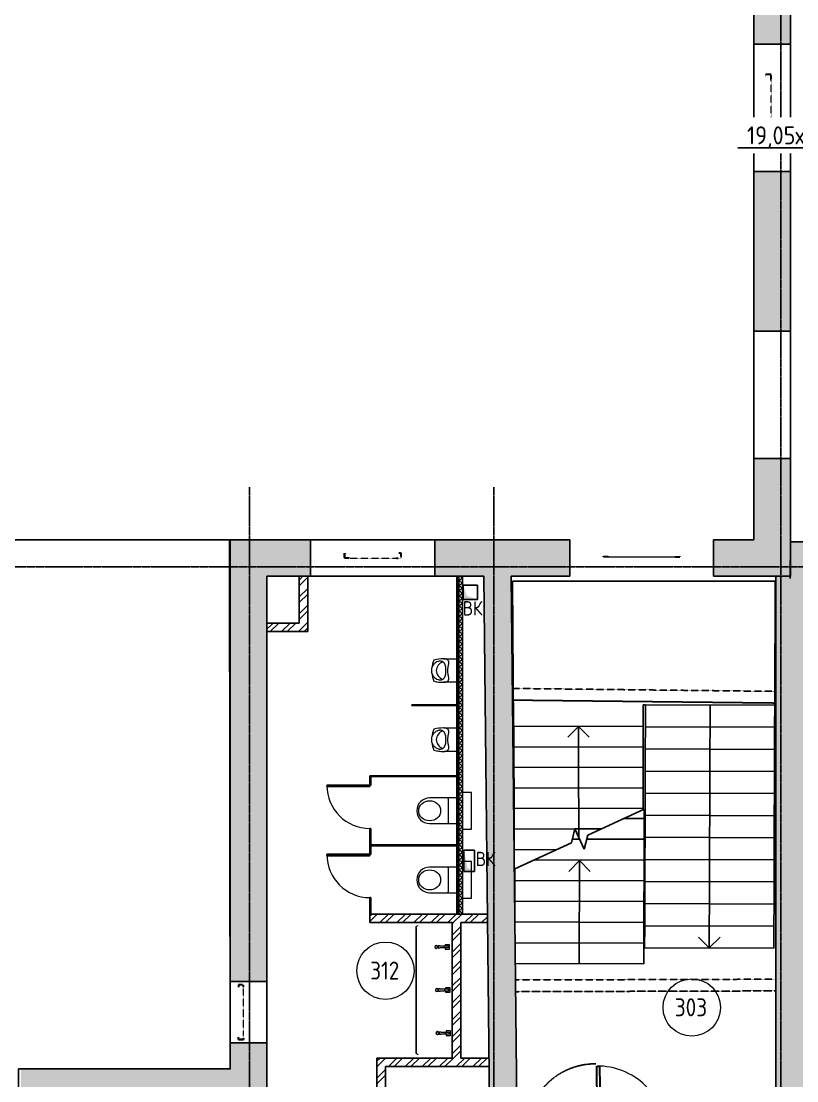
# Model space of a CAD drawing. Header units: millimetres. Extents: x -129048 to 476301, y -5853 to 215316.
# Drawn here: x 251806 to 262609, y 13551 to 28302 of the extents above; entities that cross this region are included whole.
import ezdxf
from ezdxf import colors
from ezdxf.entities.mleader import LeaderData, LeaderLine
from ezdxf.math import Vec2, Vec3

# ---------------------------------------------------------------- set-up
doc = ezdxf.new("R2010")
doc.units = ezdxf.units.MM
for name, pattern in [('ADSK_Линия сетки', [25, 20, -2.5, 0, -2.5]), ('ADSK_Сверху', [4.5, 3, -1.5]), ('ADSK_Снесено', [4.5, 3, -1.5]), ('ADSK_Штриховая_ш2 п1', [3, 2, -1])]:
    doc.linetypes.add(name, pattern=pattern)
for name, color, linetype, lineweight, true_color in [('_ Окна', 5, 'Continuous', 30, 0x0000ff), ('Линии', 7, 'Continuous', 9, 0x00a600), ('Обобщенные модели', 5, 'Continuous', 18, 0x0000ff), ('Стены внутренние', 5, 'Continuous', 18, 0x0000ff), ('Стены наружные', 1, 'ADSK_Снесено', 18, 0xff0000), ('Стены штриховка', 5, 'Continuous', 18, 0x0000ff)]:
    doc.layers.add(name, color=color, linetype=linetype, lineweight=lineweight, true_color=true_color)
for name, color, linetype, lineweight in [('GAZLAITER', 1, 'Continuous', 40), ('Аннотация', 7, 'Continuous', 9), ('Двери', 251, 'Continuous', 18), ('Каркас', 7, 'Continuous', 18), ('Лестницы', 7, 'Continuous', 18), ('Марки помещений', 7, 'Continuous', 20), ('Окна', 251, 'Continuous', 18), ('Сантехника', 251, 'Continuous', 18), ('Стрелки вверх', 7, 'Continuous', 18), ('Узлы', 7, 'Continuous', 18)]:
    doc.layers.add(name, color=color, linetype=linetype, lineweight=lineweight)
doc.styles.add('GOST Common_1', font='GOST Common_0.ttf', dxfattribs={"width": 0.9, "height": 200})
doc.styles.add('GOST Common_2', font='GOST Common_0.ttf', dxfattribs={"width": 0.9, "height": 250})
doc.styles.add('PIK', font='isocpeur.ttf', dxfattribs={"width": 0.9, "height": 250})
pattern_1 = [(45, (215977.25, 150), (-117.8655, 117.8655), []), (45, (216055.83, 150), (-117.8655, 117.8655), [])]
pattern_2 = [(45, (215977.25, 150), (-70.71068, 70.71068), [])]

# ---------------------------------------------------------------- blocks, each defined once
blk = doc.blocks.new('Витраж-тент со смещением вовне - 60мм 30 сдвиг-2061572-03 План 3-го этажа')
at = {"layer": '_ Окна', "color": 161, "linetype": 'ADSK_Сверху', "true_color": 0xaaaaff}
for p, q in [((-395, 25), (-395, -45)), ((-395, 25), (-365, 25)), ((-395, -45), (-395, 25)), ((395, 25), (365, 25)), ((395, -45), (395, 25)), ((395, -45), (395, 25)), ((-335, -45), (-395, -45)), ((-335, -35), (-335, -45)), ((335, -35), (335, -45)), ((335, -45), (395, -45))]:
    blk.add_line(p, q, dxfattribs=at)
at = {"layer": 'Окна', "color": 161, "linetype": 'ADSK_Сверху', "true_color": 0xaaaaff}
blk.add_line((-335, -45), (335, -45), dxfattribs=at)
blk = doc.blocks.new('Витраж-тент со смещением вовне - 60мм 30 сдвиг-1466964-03 План 3-го этажа')
at = {"layer": '_ Окна', "color": 161, "linetype": 'ADSK_Сверху', "true_color": 0xaaaaff}
for p, q in [((-379, 25), (-379, -45)), ((-379, 25), (-349, 25)), ((-379, -45), (-379, 25)), ((379, 25), (349, 25)), ((379, -45), (379, 25)), ((379, -45), (379, 25)), ((-319, -45), (-379, -45)), ((-319, -35), (-319, -45)), ((319, -35), (319, -45)), ((319, -45), (379, -45))]:
    blk.add_line(p, q, dxfattribs=at)
at = {"layer": 'Окна', "color": 161, "linetype": 'ADSK_Сверху', "true_color": 0xaaaaff}
blk.add_line((-319, -45), (319, -45), dxfattribs=at)
blk = doc.blocks.new('Витраж-тент со смещением вовне - 60мм 30 сдвиг-1466942-03 План 3-го этажа')
at = {"layer": '_ Окна', "color": 161, "linetype": 'ADSK_Сверху', "true_color": 0xaaaaff}
for p, q in [((-440, 25), (-440, -45)), ((-440, 25), (-410, 25)), ((-440, -45), (-440, 25)), ((440, 25), (410, 25)), ((440, -45), (440, 25)), ((440, -45), (440, 25)), ((-380, -45), (-440, -45)), ((-380, -35), (-380, -45)), ((380, -35), (380, -45)), ((380, -45), (440, -45))]:
    blk.add_line(p, q, dxfattribs=at)
at = {"layer": 'Окна', "color": 161, "linetype": 'ADSK_Сверху', "true_color": 0xaaaaff}
blk.add_line((-380, -45), (380, -45), dxfattribs=at)
blk = doc.blocks.new('Витраж-тент со смещением вовне - 60мм 30 сдвиг верхнее без сетки-1467094-03 План 3-го этажа')
at = {"layer": '_ Окна'}
for p, q in [((-530, -35), (-530, -45)), ((-530, -45), (-530, -35)), ((-470, -45), (-530, -45)), ((-470, -35), (-470, -45)), ((470, -35), (470, -45)), ((470, -45), (530, -45)), ((530, -45), (530, -35)), ((530, -45), (530, -35))]:
    blk.add_line(p, q, dxfattribs=at)
at = {"layer": 'Окна'}
blk.add_line((-470, -45), (470, -45), dxfattribs=at)
blk = doc.blocks.new('Раковина с 2-3 кранами для санузла - 500x1800 3 taps-2317887-03 План 3-го этажа')
at = {"layer": 'Сантехника'}
for p, q in [((-764, 503), (-763, 504)), ((1018, 499), (1019, 498)), ((-490, 189), (-460, 189)), ((-490, 189), (-490, 166)), ((-460, 189), (-490, 189)), ((-490, 106), (-490, 166)), ((-460, 166), (-460, 189)), ((-460, 166), (-460, 106)), ((110, 197), (140, 197)), ((110, 197), (110, 174)), ((140, 197), (110, 197)), ((110, 114), (110, 174)), ((140, 174), (140, 197)), ((140, 174), (140, 114)), ((710, 204), (740, 204)), ((710, 204), (710, 181)), ((740, 204), (710, 204)), ((710, 121), (710, 181)), ((740, 181), (740, 204)), ((740, 181), (740, 121)), ((-507, 91), (-507, 32)), ((-490, 93), (-505, 93)), ((-505, 30), (-445, 30)), ((-490, 71), (-490, 106)), ((-460, 106), (-490, 106)), ((-490, 51), (-490, 71)), ((-460, 51), (-490, 51)), ((-460, 106), (-460, 71)), ((-445, 93), (-460, 93)), ((-460, 71), (-460, 51)), ((-444, 32), (-444, 91)), ((93, 99), (93, 39)), ((110, 101), (95, 101)), ((95, 38), (155, 38)), ((110, 79), (110, 114)), ((140, 114), (110, 114)), ((110, 59), (110, 79)), ((140, 59), (110, 59)), ((140, 114), (140, 79)), ((155, 101), (140, 101)), ((140, 79), (140, 59)), ((156, 39), (156, 99)), ((693, 106), (693, 47)), ((710, 108), (695, 108)), ((695, 45), (755, 45)), ((710, 86), (710, 121)), ((740, 121), (710, 121)), ((710, 66), (710, 86)), ((740, 66), (710, 66)), ((740, 121), (740, 86)), ((755, 108), (740, 108)), ((740, 86), (740, 66)), ((756, 47), (756, 106))]:
    blk.add_line(p, q, dxfattribs=at)
at = {"layer": 'Сантехника', "flags": 128}
for points in [[(-775, 480), (-775, 481), (-775, 482), (-775, 484), (-775, 485), (-774, 486), (-774, 487)], [(-773, 489), (-773, 491), (-773, 492), (-772, 493), (-772, 494)], [(-770, 496), (-770, 497), (-769, 498), (-768, 499), (-768, 500)], [(-758, 507), (-757, 508), (-756, 508), (-755, 508)], [(-752, 509), (-751, 509), (-750, 510), (-749, 510), (-748, 510), (-747, 510), (-745, 510), (-745, 510)], [(995, 510), (996, 510), (997, 510), (999, 510), (1000, 510), (1001, 509), (1002, 509)], [(1004, 508), (1006, 508), (1007, 508), (1008, 507), (1009, 507)], [(1011, 505), (1012, 505), (1013, 504), (1014, 503), (1015, 503)], [(1022, 493), (1023, 492), (1023, 491), (1023, 490)], [(1024, 487), (1024, 486), (1025, 485), (1025, 484), (1025, 483), (1025, 482), (1025, 480), (1025, 480)]]:
    blk.add_lwpolyline(points, dxfattribs=at)
at = {"layer": 'Сантехника'}
for centre, radius, start, end in [((-475, 215), 20, 0, 180), ((-475, 215), 20, 180, 360), ((-475, 215), 18.2, 165.1578, 180), ((-475, 215), 18.2, 180, 191.3408), ((-475, 215), 16.3, 175.3673, 180), ((-475, 215), 16.3, 175.3673, 180), ((-475, 215), 16.3, 180, 198.6206), ((-475, 215), 16.3, 180, 198.6206), ((-475, 215), 18.2, 208.9833, 219.7338), ((-475, 215), 18.2, 95.8453, 146.6627), ((-475, 215), 16.3, 216.8749, 225), ((-475, 215), 16.3, 216.8749, 225), ((-475, 215), 18.2, 225, 229.4056), ((-475, 215), 18.2, 232.7593, 242.7191), ((-475, 215), 18.2, 265.131, 274.1833), ((-475, 215), 18.2, 85.131, 94.1833), ((-475, 215), 18.2, 275.8453, 326.6627), ((-475, 215), 18.2, 52.7593, 62.7191), ((-475, 215), 16.3, 36.8749, 45), ((-475, 215), 16.3, 36.8749, 45), ((-475, 215), 18.2, 45, 49.4056), ((-475, 215), 18.2, 28.9833, 39.7338), ((-475, 215), 16.3, 0, 18.6206), ((-475, 215), 16.3, 0, 18.6206), ((-475, 215), 16.3, 355.3673, 360), ((-475, 215), 16.3, 355.3673, 360), ((-475, 215), 18.2, 0, 11.3408), ((-475, 215), 18.2, 345.1578, 360), ((125, 222), 20, 0, 180), ((125, 222), 20, 180, 360), ((125, 222), 18.2, 165.1578, 180), ((125, 222), 18.2, 180, 191.3408), ((125, 222), 16.3, 175.3673, 180), ((125, 222), 16.3, 175.3673, 180), ((125, 222), 16.3, 180, 198.6206), ((125, 222), 16.3, 180, 198.6206), ((125, 222), 18.2, 208.9833, 219.7338), ((125, 222), 18.2, 95.8453, 146.6627), ((125, 222), 16.3, 216.8749, 225), ((125, 222), 16.3, 216.8749, 225), ((125, 222), 18.2, 225, 229.4056), ((125, 222), 18.2, 232.7593, 242.7191), ((125, 222), 18.2, 265.131, 274.1833), ((125, 222), 18.2, 85.131, 94.1833), ((125, 222), 18.2, 275.8453, 326.6627), ((125, 222), 18.2, 52.7593, 62.7191), ((125, 222), 16.3, 36.8749, 45), ((125, 222), 16.3, 36.8749, 45), ((125, 222), 18.2, 45, 49.4056), ((125, 222), 18.2, 28.9833, 39.7338), ((125, 222), 16.3, 0, 18.6206), ((125, 222), 16.3, 0, 18.6206), ((125, 222), 16.3, 355.3673, 360), ((125, 222), 16.3, 355.3673, 360), ((125, 222), 18.2, 0, 11.3408), ((125, 222), 18.2, 345.1578, 360), ((725, 230), 20, 0, 180), ((725, 230), 20, 180, 360), ((725, 230), 18.2, 165.1578, 180), ((725, 230), 18.2, 180, 191.3408), ((725, 230), 16.3, 175.3673, 180), ((725, 230), 16.3, 175.3673, 180), ((725, 230), 16.3, 180, 198.6206), ((725, 230), 16.3, 180, 198.6206), ((725, 230), 18.2, 208.9833, 219.7338), ((725, 230), 18.2, 95.8453, 146.6627), ((725, 230), 16.3, 216.8749, 225), ((725, 230), 16.3, 216.8749, 225), ((725, 230), 18.2, 225, 229.4056), ((725, 230), 18.2, 232.7593, 242.7191), ((725, 230), 18.2, 85.131, 93.6537), ((725, 230), 18.2, 266.3463, 274.1833), ((725, 230), 18.2, 275.8453, 326.6627), ((725, 230), 18.2, 52.7593, 62.7191), ((725, 230), 16.3, 36.8749, 45), ((725, 230), 16.3, 36.8749, 45), ((725, 230), 18.2, 45, 49.4056), ((725, 230), 18.2, 28.9833, 39.7338), ((725, 230), 16.3, 0, 18.6206), ((725, 230), 16.3, 0, 18.6206), ((725, 230), 16.3, 355.3673, 360), ((725, 230), 16.3, 355.3673, 360), ((725, 230), 18.2, 0, 11.3408), ((725, 230), 18.2, 345.1578, 360), ((-505, 91), 1.87, 120, 150), ((-505, 91), 1.87, 90, 180), ((-505, 91), 1.87, 120, 150), ((-505, 91), 1.87, 120, 150), ((-505, 32), 1.49, 180, 270), ((-445, 91), 1.87, 0, 90), ((-445, 32), 1.49, 270, 360), ((-445, 91), 1.87, 30, 60), ((-445, 91), 1.87, 30, 60), ((-445, 91), 1.87, 30, 60), ((95, 99), 1.87, 90, 180), ((95, 99), 1.87, 120, 150), ((95, 99), 1.87, 120, 150), ((95, 99), 1.87, 120, 150), ((95, 39), 1.49, 180, 270), ((155, 99), 1.87, 0, 90), ((155, 39), 1.49, 270, 360), ((155, 99), 1.87, 30, 60), ((155, 99), 1.87, 30, 60), ((155, 99), 1.87, 30, 60), ((695, 106), 1.87, 120, 150), ((695, 106), 1.87, 90, 180), ((695, 106), 1.87, 120, 150), ((695, 106), 1.87, 120, 150), ((695, 47), 1.49, 180, 270), ((755, 106), 1.87, 0, 90), ((755, 47), 1.49, 270, 360), ((755, 106), 1.87, 30, 60), ((755, 106), 1.87, 30, 60), ((755, 106), 1.87, 30, 60)]:
    blk.add_arc(centre, radius, start, end, dxfattribs=at)
blk = doc.blocks.new('Дверь-Одинарная-Панель - 600 x 2150 мм с_у-1872435-03 План 3-го этажа')
at = {"layer": 'Двери', "lineweight": 30}
for p, q in [((300, 606), (288, 606)), ((288, 606), (288, 6)), ((300, 6), (300, 606)), ((288, 6), (300, 6))]:
    blk.add_line(p, q, dxfattribs=at)
at = {"layer": 'Двери'}
blk.add_arc((300, 6), 600, 90, 180, dxfattribs=at)
blk = doc.blocks.new('Туалет подвесной-Moderna R-Laufen - 000 White-V212-03 План 3-го этажа')
at = {"layer": 'Обобщенные модели'}
for p, q in [((-53, 419), (-53, 47)), ((303, 47), (303, 419)), ((-43, 158), (293, 158))]:
    blk.add_line(p, q, dxfattribs=at)
for centre, radius, start, end in [((125, 419), 178, 360, 180), ((-43, 168), 9.89, 180, 270), ((293, 168), 9.89, 270, 360), ((-43, 47), 9.89, 180, 270), ((293, 47), 9.89, 270, 360)]:
    blk.add_arc(centre, radius, start, end, dxfattribs=at)
blk.add_ellipse((125, 418), major_axis=(0, 152), ratio=0.916517, dxfattribs=at)
at = {"layer": 'Сантехника'}
for p, q in [((-130, -38), (-130, -163)), ((380, -163), (380, -38)), ((-130, -163), (380, -163))]:
    blk.add_line(p, q, dxfattribs=at)
blk = doc.blocks.new('Туалет подвесной-Moderna R-Laufen - 000 White-2284892-03 План 3-го этажа')
at = {"layer": 'Обобщенные модели'}
for p, q in [((-53, 419), (-53, 47)), ((303, 47), (303, 419)), ((-43, 158), (293, 158))]:
    blk.add_line(p, q, dxfattribs=at)
for centre, radius, start, end in [((125, 419), 178, 360, 180), ((-43, 168), 9.89, 180, 270), ((293, 168), 9.89, 270, 360), ((-43, 47), 9.89, 180, 270), ((293, 47), 9.89, 270, 360)]:
    blk.add_arc(centre, radius, start, end, dxfattribs=at)
blk.add_ellipse((125, 418), major_axis=(0, 152), ratio=0.916517, dxfattribs=at)
at = {"layer": 'Сантехника'}
for p, q in [((-130, -38), (-130, -163)), ((380, -163), (380, -38)), ((-130, -163), (380, -163))]:
    blk.add_line(p, q, dxfattribs=at)
blk = doc.blocks.new('Urinal_Commercial_14201 - UT104EV-1823124-03 План 3-го этажа')
at = {"layer": 'Сантехника'}
for p, q in [((41714, 18313), (41899, 18313)), ((41899, 17987), (41714, 17987))]:
    blk.add_line(p, q, dxfattribs=at)
for centre, radius, start, end in [((41899, 18150), 353, 155.4197, 173.7904), ((41731, 18150), 120, 141.9939, 180.0061), ((41731, 18150), 120, 179.9939, 218.0061), ((41752, 18134), 146, 110.0061, 141.9939), ((41899, 18150), 353, 186.2096, 204.5782), ((41752, 18166), 146, 218.0061, 249.9939)]:
    blk.add_arc(centre, radius, start, end, dxfattribs=at)
blk.add_ellipse((41810, 17229), major_axis=(-199, 1075), ratio=0.694076, start_param=6.146838, end_param=6.328057, dxfattribs=at)
for points, knots in [([(41771, 18150), (41771, 18158), (41772, 18171), (41774, 18185), (41775, 18193), (41776, 18199), (41777, 18205), (41778, 18211), (41779, 18217), (41780, 18222), (41781, 18228), (41782, 18233), (41783, 18238), (41783, 18241), (41784, 18244), (41784, 18246), (41784, 18250), (41785, 18254), (41785, 18258), (41785, 18261), (41785, 18264), (41785, 18268), (41784, 18273), (41783, 18280), (41779, 18287), (41776, 18292), (41772, 18296), (41769, 18298), (41766, 18300), (41763, 18302), (41759, 18304), (41756, 18306), (41752, 18307), (41748, 18308), (41744, 18309), (41739, 18311), (41729, 18312), (41720, 18313), (41714, 18313)], [-1, -1, -1, -1, -0.909091, -0.863636, -0.840909, -0.818182, -0.795455, -0.772727, -0.75, -0.727273, -0.704545, -0.681818, -0.659091, -0.647727, -0.636364, -0.625, -0.613636, -0.590909, -0.568182, -0.556818, -0.545455, -0.522727, -0.5, -0.454545, -0.409091, -0.363636, -0.340909, -0.318182, -0.295455, -0.272727, -0.25, -0.227273, -0.204545, -0.181818, -0.159091, -0.136364, -0.090909, 0, 0, 0, 0]), ([(41746, 18150), (41746, 18154), (41745, 18159), (41745, 18166), (41745, 18172), (41745, 18177), (41744, 18182), (41744, 18187), (41743, 18192), (41742, 18196), (41742, 18201), (41741, 18206), (41740, 18210), (41739, 18214), (41738, 18218), (41737, 18222), (41735, 18227), (41733, 18232), (41731, 18237), (41729, 18241), (41726, 18247), (41722, 18253), (41718, 18258), (41713, 18263), (41708, 18267), (41701, 18272), (41691, 18277), (41678, 18280), (41664, 18281), (41645, 18279), (41619, 18271), (41595, 18256), (41577, 18239), (41565, 18225), (41555, 18208), (41550, 18195), (41548, 18188)], [-1, -1, -1, -1, -0.975, -0.9625, -0.95, -0.9375, -0.925, -0.9125, -0.9, -0.8875, -0.875, -0.8625, -0.85, -0.8375, -0.825, -0.8125, -0.8, -0.775, -0.7625, -0.75, -0.725, -0.7, -0.675, -0.65, -0.625, -0.6, -0.55, -0.5, -0.45, -0.4, -0.3, -0.2, -0.15, -0.1, -0.05, 0, 0, 0, 0]), ([(41548, 18112), (41550, 18105), (41555, 18092), (41565, 18075), (41577, 18061), (41595, 18044), (41619, 18029), (41645, 18021), (41664, 18019), (41678, 18020), (41691, 18023), (41701, 18028), (41708, 18033), (41713, 18037), (41718, 18042), (41722, 18047), (41726, 18053), (41729, 18059), (41731, 18063), (41733, 18068), (41735, 18073), (41737, 18078), (41738, 18082), (41739, 18086), (41740, 18090), (41741, 18094), (41742, 18099), (41742, 18103), (41743, 18108), (41744, 18113), (41744, 18118), (41745, 18123), (41745, 18128), (41745, 18134), (41745, 18141), (41746, 18146), (41746, 18150)], [-1, -1, -1, -1, -0.95, -0.9, -0.85, -0.8, -0.7, -0.6, -0.55, -0.5, -0.45, -0.4, -0.375, -0.35, -0.325, -0.3, -0.275, -0.25, -0.2375, -0.225, -0.2, -0.1875, -0.175, -0.1625, -0.15, -0.1375, -0.125, -0.1125, -0.1, -0.0875, -0.075, -0.0625, -0.05, -0.0375, -0.025, 0, 0, 0, 0]), ([(41714, 17987), (41719, 17987), (41728, 17987), (41739, 17989), (41747, 17991), (41753, 17993), (41758, 17995), (41762, 17997), (41766, 17999), (41770, 18002), (41774, 18006), (41778, 18011), (41781, 18016), (41783, 18022), (41785, 18028), (41785, 18034), (41785, 18038), (41785, 18042), (41785, 18046), (41784, 18050), (41784, 18054), (41783, 18058), (41783, 18062), (41782, 18066), (41781, 18070), (41780, 18074), (41780, 18079), (41778, 18085), (41777, 18092), (41776, 18101), (41774, 18114), (41772, 18130), (41771, 18143), (41771, 18150)], [-1, -1, -1, -1, -0.928571, -0.857143, -0.821429, -0.785714, -0.75, -0.732143, -0.714286, -0.678571, -0.642857, -0.607143, -0.571429, -0.535714, -0.5, -0.464286, -0.446429, -0.428571, -0.410714, -0.392857, -0.375, -0.357143, -0.339286, -0.321429, -0.303571, -0.285714, -0.267857, -0.25, -0.214286, -0.178571, -0.142857, -0.071429, 0, 0, 0, 0])]:
    blk.add_open_spline(points, degree=3, knots=knots, dxfattribs=at)
for points in [[(41548, 18188), (41546, 18184), (41545, 18176), (41543, 18163), (41543, 18154), (41543, 18150)], [(41543, 18150), (41543, 18146), (41543, 18137), (41545, 18124), (41546, 18116), (41548, 18112)], [(41578, 18003), (41589, 18000), (41611, 17995), (41645, 17990), (41679, 17987), (41702, 17987), (41714, 17987)]]:
    blk.add_open_spline(points, degree=3, dxfattribs=at)
blk = doc.blocks.new('AC_Дверь_Двупольная - Д-16п 1500х2200h 2-2315479-03 План 3-го этажа')
at = {"layer": 'Двери', "lineweight": 30}
for p, q in [((-750, 1010), (-710, 1010)), ((-750, 60), (-750, 1010)), ((-710, 1010), (-710, 60)), ((750, 610), (710, 610)), ((710, 610), (710, 60)), ((750, 60), (750, 610)), ((-800, 60), (-780, 60)), ((-800, -10), (-800, 60)), ((-780, 60), (-750, 60)), ((-780, -10), (-780, 60)), ((-780, 60), (-780, -10)), ((-710, 60), (-750, 60)), ((-750, 60), (-750, 20)), ((-750, 20), (-740, 20)), ((-740, 20), (-740, -10)), ((710, 60), (750, 60)), ((750, 20), (740, 20)), ((740, 20), (740, -10)), ((780, 60), (750, 60)), ((750, 60), (750, 20)), ((780, -10), (780, 60)), ((800, 60), (780, 60)), ((780, 60), (780, -10)), ((800, -10), (800, 60)), ((-780, -10), (-800, -10)), ((-740, -10), (-780, -10)), ((740, -10), (780, -10)), ((780, -10), (800, -10))]:
    blk.add_line(p, q, dxfattribs=at)
at = {"layer": 'Двери'}
for centre, radius, start, end in [((-750, 60), 950, 360, 90), ((750, 60), 550, 90, 180)]:
    blk.add_arc(centre, radius, start, end, dxfattribs=at)
blk = doc.blocks.new('ADSK_Марка_Помещение_ОдноЗначение - Номер-247393-03 План 3-го этажа')
at = {"layer": 'Марки помещений'}
blk.add_circle((0, 0), 4, dxfattribs=at)

msp = doc.modelspace()

# ---------------------------------------------------------------- hatches: boundary and pattern name
at = {"layer": 'Стены внутренние', "lineweight": 25, "true_color": 0x636466}
h = msp.add_hatch(dxfattribs=at)
h.set_pattern_fill('FP_2', color=251, style=0, pattern_type=2)
h.set_pattern_definition(pattern_1)
h.paths.add_polyline_path([(255679.159, 19804.059), (255799.159, 19804.059), (255799.159, 20574.059), (255679.159, 20574.059), (255679.159, 19924.059)])
h = msp.add_hatch(dxfattribs=at)
h.set_pattern_fill('FP_3', color=251, style=0, pattern_type=2)
h.set_pattern_definition([(45, (215977.254, 150), (-35.35534, 35.35534), []), (135, (215977.254, 150), (-35.35534, -35.35534), [])])
h.paths.add_polyline_path([(257900.919, 15872.962), (257950.919, 15872.962), (257950.919, 20574.059), (257900.919, 20574.059), (257900.919, 16170.774)])
for points in [[(258329.221, 13048.535), (258709.203, 13052.178), (258630.94, 20574.059), (258250.919, 20574.059), (258328.234, 13143.351)], [(262317.107, 13099.816), (262697.107, 13104.975), (262697.107, 20545.02), (262518.112, 20545.846), (262518.112, 20574.059), (262317.107, 20574.059), (262317.107, 15170.853)]]:
    msp.add_hatch(color=251, dxfattribs=at).paths.add_polyline_path(points)
h = msp.add_hatch(dxfattribs=at)
h.set_pattern_fill('FP_2', color=251, style=0, pattern_type=2)
h.set_pattern_definition(pattern_1)
h.paths.add_polyline_path([(255679.159, 19804.059), (255679.159, 19924.059), (255229.159, 19924.059), (255229.159, 19804.059), (255595.006, 19804.059)])
h = msp.add_hatch(dxfattribs=at)
h.set_pattern_fill('FP_4', color=251, style=0, pattern_type=2)
h.set_pattern_definition(pattern_2)
h.paths.add_polyline_path([(257568.039, 18774.962), (257867.599, 18774.962), (257867.599, 18786.962), (257247.599, 18786.962), (257247.599, 18774.962)])
h = msp.add_hatch(dxfattribs=at)
h.set_pattern_fill('FP_4', color=251, style=0, pattern_type=2)
h.set_pattern_definition(pattern_2)
h.paths.add_polyline_path([(256675.919, 17784.962), (257867.599, 17784.962), (257867.599, 17796.962), (256663.919, 17796.962), (256663.919, 17784.962)])
h = msp.add_hatch(dxfattribs=at)
h.set_pattern_fill('FP_4', color=251, style=0, pattern_type=2)
h.set_pattern_definition(pattern_2)
h.paths.add_polyline_path([(256663.919, 15872.962), (256675.919, 15872.962), (256675.919, 16100.962), (256663.919, 16100.962)])
h.paths.add_polyline_path([(256675.919, 16700.962), (256675.919, 17062.962), (256663.919, 17062.962), (256663.919, 16700.962)])
h.paths.add_polyline_path([(256675.919, 17662.962), (256675.919, 17784.962), (256663.919, 17784.962), (256663.919, 17662.962)])
h = msp.add_hatch(dxfattribs=at)
h.set_pattern_fill('FP_4', color=251, style=0, pattern_type=2)
h.set_pattern_definition(pattern_2)
h.paths.add_polyline_path([(257322.204, 16822.962), (257867.599, 16822.962), (257867.599, 16834.962), (256675.919, 16834.962), (256675.919, 16822.962), (257207.272, 16822.962)])
h = msp.add_hatch(dxfattribs=at)
h.set_pattern_fill('FP_2', color=251, style=0, pattern_type=2)
h.set_pattern_definition(pattern_1)
h.paths.add_polyline_path([(257346.802, 15752.962), (257922.599, 15752.962), (257922.599, 15872.962), (256663.919, 15872.962), (256663.919, 15752.962), (257332.603, 15752.962)])
h = msp.add_hatch(dxfattribs=at)
h.set_pattern_fill('FP_2', color=251, style=0, pattern_type=2)
h.set_pattern_definition(pattern_1)
h.paths.add_polyline_path([(258301.082, 15752.962), (258299.833, 15872.962), (257922.599, 15872.962), (257922.599, 15752.962), (258299.833, 15752.962)])
h = msp.add_hatch(dxfattribs=at)
h.set_pattern_fill('FP_2', color=251, style=0, pattern_type=2)
h.set_pattern_definition(pattern_1)
h.paths.add_polyline_path([(257807.603, 13868.1), (257927.603, 13868.1), (257927.603, 15752.962), (257807.603, 15752.962), (257807.603, 13900.206)])
h = msp.add_hatch(dxfattribs=at)
h.set_pattern_fill('FP_2', color=251, style=0, pattern_type=2)
h.set_pattern_definition(pattern_1)
h.paths.add_polyline_path([(256759.221, 13033.483), (256879.221, 13034.634), (256879.221, 13868.1), (256759.221, 13868.1), (256759.221, 13048.535)])
h = msp.add_hatch(dxfattribs=at)
h.set_pattern_fill('FP_2', color=251, style=0, pattern_type=2)
h.set_pattern_definition(pattern_1)
h.paths.add_polyline_path([(258321.942, 13748.1), (258320.693, 13868.1), (256879.221, 13868.1), (256879.221, 13748.1), (258250.919, 13748.1)])
at = {"layer": 'Стены наружные', "linetype": 'Continuous', "lineweight": 25, "true_color": 0x636466}
h = msp.add_hatch(color=251, dxfattribs=at)
h.paths.add_polyline_path([(262306.614, 21084.059), (262520.466, 21084.059), (262520.466, 22215.523), (262010.466, 22215.523), (262010.466, 21084.059)])
h.paths.add_polyline_path([(262399.83, 23985.523), (262520.466, 23985.523), (262520.466, 26210.509), (262010.466, 26210.509), (262010.466, 23985.523)])
h.paths.add_polyline_path([(262010.466, 27980.509), (262520.466, 27980.509), (262520.466, 30265.575), (262010.466, 30265.575), (262010.466, 29083.808)])
h.paths.add_polyline_path([(262010.466, 32035.575), (262520.466, 32035.575), (262520.466, 34281.621), (262010.466, 34281.621), (262010.466, 33578.462)])
h.paths.add_polyline_path([(262371.152, 36051.621), (262520.466, 36051.621), (262520.466, 43399.207), (262010.466, 43399.207), (262010.466, 36051.621), (262369.83, 36051.621)])
h = msp.add_hatch(color=251, dxfattribs=at)
h.paths.add_polyline_path([(262520.466, 20574.059), (262520.466, 21084.059), (261447.828, 21084.059), (261447.828, 20574.059), (262518.112, 20574.059)])
h.paths.add_polyline_path([(258348.71, 20574.059), (259447.828, 20574.059), (259447.828, 21084.059), (257568.039, 21084.059), (257568.039, 20574.059), (258348.154, 20574.059)])
h.paths.add_polyline_path([(255838.039, 20574.059), (255838.039, 21084.059), (254719.159, 21084.059), (254719.159, 20574.059), (255595.006, 20574.059)])
h = msp.add_hatch(color=251, dxfattribs=at)
h.paths.add_polyline_path([(265211.34, 20533.412), (265213.695, 21043.406), (265023.686, 21044.283), (265021.331, 20534.289)])
h.paths.add_polyline_path([(263021.352, 20543.523), (263023.509, 21053.518), (262520.466, 21055.841), (262520.466, 20574.059), (262518.242, 20574.059), (262518.112, 20545.846), (262697.107, 20545.02)])
h = msp.add_hatch(color=251, dxfattribs=at)
h.paths.add_polyline_path([(255058.385, 13716.632), (255229.159, 13716.632), (255229.159, 14081.224), (254719.159, 14081.224), (254719.159, 13716.632)])
h.paths.add_polyline_path([(255229.159, 14931.224), (255229.159, 20574.059), (254719.159, 20574.059), (254719.159, 14931.224), (255094.444, 14931.224)])
h = msp.add_hatch(color=251, dxfattribs=at)
h.paths.add_polyline_path([(254427.141, 13206.632), (255229.159, 13206.632), (255229.159, 13716.632), (251806.07, 13716.632), (251806.07, 13206.632), (253259.277, 13206.632)])
h.paths.add_polyline_path([(249008.091, 13206.632), (249986.07, 13206.632), (249986.07, 13716.632), (249008.091, 13716.632), (249008.091, 13248.53)])
h.paths.add_polyline_path([(246252.093, 13206.632), (247188.091, 13206.632), (247188.091, 13716.632), (246156.108, 13716.632), (246156.108, 13206.632)])
h.paths.add_polyline_path([(243916.365, 13206.632), (244336.108, 13206.632), (244336.108, 13716.632), (243368.655, 13716.632), (243368.655, 13206.632), (243913.88, 13206.632)])
h.paths.add_polyline_path([(241548.655, 13206.632), (241548.655, 13716.632), (240529.621, 13716.632), (240529.621, 13206.632)])
h.paths.add_polyline_path([(238709.621, 13206.632), (238709.621, 13716.632), (237735.921, 13716.632), (237735.921, 13206.632), (238077.044, 13206.632)])
h.paths.add_polyline_path([(235915.921, 13206.632), (235915.921, 13716.632), (234944.117, 13716.632), (234944.117, 13206.632), (235313.762, 13206.632)])
h.paths.add_polyline_path([(233124.117, 13206.632), (233124.117, 13716.632), (232090.158, 13716.632), (232090.158, 13206.632), (232237.724, 13206.632)])
h.paths.add_polyline_path([(228302.418, 13206.632), (230270.158, 13206.632), (230270.158, 13716.632), (226808.572, 13716.632), (226808.572, 13206.632), (228104.165, 13206.632)])
at = {"layer": 'Узлы', "lineweight": 25, "true_color": 0x636466}
for points in [[(257963.828, 20250.51), (258163.828, 20250.51), (258013.326, 20300.007), (257963.828, 20450.51), (257963.828, 20300.007)], [(258021.366, 16463.354), (258121.868, 16463.354), (258021.366, 16512.851), (257971.868, 16763.354), (257971.868, 16463.354)]]:
    msp.add_hatch(color=251, dxfattribs=at).paths.add_polyline_path(points)

# ---------------------------------------------------------------- linework, layer by layer
at = {"linetype": 'ADSK_Линия сетки', "lineweight": 25}
for p, q in [((262387.165, -2825.794), (262387.165, 44684.787)), ((254987.165, -2825.794), (254987.165, 21818.801)), ((258387.165, -2825.794), (258387.165, 21818.801)), ((204891.03, 20706.788), (273118.973, 20706.788))]:
    msp.add_line(p, q, dxfattribs=at)
at = {"color": 251, "lineweight": 25, "true_color": 0x636466}
msp.add_line((257307.603, 15684.962), (257307.603, 13944.962), dxfattribs=at)
for points in [[(262010.466, 21084.059), (262010.466, 43909.207), (272009.872, 43909.207), (272191.204, 8682.302), (265910.655, 8682.302), (265910.655, 300.232), (258014.186, 300.232), (258014.186, 2256.788), (247213.228, 2336.478), (247313.65, 2335.737), (247313.65, -2582.567), (234949.898, -2582.567), (234949.898, 2336.478), (224250.252, 2336.478), (224250.252, 422.021), (216267.753, 456.788), (216267.753, 8679.252)], [(227282.49, 21068.632), (227278.572, 13720.182), (230264.828, 13716.632), (230264.828, 13206.632), (228402.418, 13206.632), (228402.418, 11328.12), (251770.023, 11328.12), (251770.023, 13716.632), (254719.159, 13716.632), (254706.958, 21084.059), (247294.27, 21084.059), (247294.27, 43675.127), (234433.09, 43675.127), (234433.09, 21068.632), (227282.49, 21068.632)]]:
    msp.add_lwpolyline(points, dxfattribs=at)
at = {"layer": 'Каркас', "color": 251, "linetype": 'ADSK_Сверху', "lineweight": 25, "true_color": 0x636466}
for p, q in [((258647.179, 19013.293), (258648.871, 18850.664)), ((262317.107, 18972.53), (258647.179, 19013.293)), ((258648.871, 18850.664), (258647.179, 19013.293)), ((262317.107, 18972.53), (258647.179, 19013.293)), ((262317.107, 18809.92), (262317.107, 18972.53)), ((262317.107, 18972.53), (262317.107, 18809.92)), ((258648.871, 18850.664), (262317.107, 18809.92)), ((262317.107, 18809.92), (258648.871, 18850.664)), ((262317.107, 14965.096), (258689.413, 14954.245)), ((262317.107, 14965.096), (258689.413, 14954.245)), ((258689.413, 14954.245), (258691.105, 14791.649)), ((258691.105, 14791.649), (258689.413, 14954.245)), ((262317.107, 14802.495), (262317.107, 14965.096)), ((262317.107, 14965.096), (262317.107, 14802.495)), ((258691.105, 14791.649), (262317.107, 14802.495)), ((262317.107, 14802.495), (258691.105, 14791.649))]:
    msp.add_line(p, q, dxfattribs=at)
at = {"layer": 'Лестницы', "color": 251, "lineweight": 25, "true_color": 0x636466}
for p, q in [((258649.56, 20507.632), (258664.586, 18482.077)), ((262306.614, 20507.632), (258649.56, 20507.632)), ((262300.629, 18779.243), (262306.614, 20507.632)), ((260466.847, 18785.593), (260500.978, 18785.475)), ((260467.725, 18487.388), (260466.847, 18785.593)), ((260500.978, 18785.475), (260499.913, 18477.977)), ((262300.967, 18779.242), (260500.978, 18785.475)), ((262300.967, 18779.242), (260500.978, 18785.475)), ((262300.967, 18779.242), (262299.902, 18471.744)), ((258664.586, 18482.077), (258667.733, 18482.086)), ((258667.733, 18482.086), (260467.725, 18487.388)), ((258667.733, 18482.086), (260467.725, 18487.388)), ((258668.574, 18196.487), (258667.733, 18482.086)), ((260468.567, 18201.79), (260467.725, 18487.388)), ((260499.913, 18477.977), (260498.848, 18170.479)), ((262299.902, 18471.744), (260499.913, 18477.977)), ((262299.902, 18471.744), (260499.913, 18477.977)), ((262299.902, 18471.744), (262298.838, 18164.246)), ((258668.574, 18196.487), (260468.567, 18201.79)), ((258668.574, 18196.487), (260468.567, 18201.79)), ((258669.416, 17910.888), (258668.574, 18196.487)), ((260469.408, 17916.191), (260468.567, 18201.79)), ((260498.848, 18170.479), (260497.784, 17862.98)), ((262298.838, 18164.246), (260498.848, 18170.479)), ((262298.838, 18164.246), (260498.848, 18170.479)), ((262298.838, 18164.246), (262297.773, 17856.747)), ((258669.416, 17910.888), (260469.408, 17916.191)), ((258669.416, 17910.888), (260469.408, 17916.191)), ((258670.257, 17625.29), (258669.416, 17910.888)), ((260470.249, 17630.592), (260469.408, 17916.191)), ((260497.784, 17862.98), (260496.719, 17555.482)), ((262297.773, 17856.747), (260497.784, 17862.98)), ((262297.773, 17856.747), (260497.784, 17862.98)), ((262297.773, 17856.747), (262296.708, 17549.249)), ((258670.257, 17625.29), (260470.249, 17630.592)), ((258670.257, 17625.29), (260470.249, 17630.592)), ((258671.098, 17339.691), (258670.257, 17625.29)), ((260471.091, 17344.993), (260470.249, 17630.592)), ((260496.719, 17555.482), (260495.654, 17247.984)), ((262296.708, 17549.249), (260496.719, 17555.482)), ((262296.708, 17549.249), (260496.719, 17555.482)), ((262296.708, 17549.249), (262295.643, 17241.751)), ((258671.098, 17339.691), (260471.091, 17344.993)), ((258671.098, 17339.691), (260471.091, 17344.993)), ((258671.94, 17054.092), (258671.098, 17339.691)), ((260484.853, 17332.688), (259696.875, 16968.565)), ((260471.145, 17326.354), (260471.091, 17344.993)), ((260484.401, 17202.312), (260484.853, 17332.688)), ((260204.809, 17203.28), (260484.401, 17202.312)), ((260204.809, 17203.28), (260484.401, 17202.312)), ((260483.399, 16913.014), (260484.401, 17202.312)), ((260495.654, 17247.984), (260494.589, 16940.486)), ((262295.643, 17241.751), (260495.654, 17247.984)), ((262295.643, 17241.751), (260495.654, 17247.984)), ((262295.643, 17241.751), (262294.578, 16934.253)), ((258671.94, 17054.092), (259517.52, 17056.583)), ((258671.94, 17054.092), (259517.52, 17056.583)), ((258672.781, 16768.493), (258671.94, 17054.092)), ((259517.861, 17057.969), (259469.934, 16863.695)), ((259648.948, 16774.292), (259517.861, 17057.969)), ((259518.5, 17056.586), (259889.723, 17057.68)), ((259518.5, 17056.586), (259889.723, 17057.68)), ((259696.875, 16968.565), (259648.948, 16774.292)), ((259469.934, 16863.695), (258681.957, 16499.572)), ((259482.955, 16916.478), (259583.405, 16916.13)), ((259482.955, 16916.478), (259583.405, 16916.13)), ((259683.854, 16915.782), (260483.399, 16913.014)), ((259683.854, 16915.782), (260483.399, 16913.014)), ((260482.397, 16623.715), (260483.399, 16913.014)), ((260494.589, 16940.486), (260493.524, 16632.988)), ((262294.578, 16934.253), (260494.589, 16940.486)), ((262294.578, 16934.253), (260494.589, 16940.486)), ((262294.578, 16934.253), (262293.513, 16626.755)), ((258672.781, 16768.493), (259267.706, 16770.246)), ((258672.781, 16768.493), (259267.706, 16770.246)), ((258673.622, 16482.895), (258672.781, 16768.493)), ((258962.001, 16628.98), (260482.397, 16623.715)), ((258962.001, 16628.98), (260482.397, 16623.715)), ((260481.396, 16334.417), (260482.397, 16623.715)), ((260493.524, 16632.988), (260492.459, 16325.49)), ((262293.513, 16626.755), (260493.524, 16632.988)), ((262293.513, 16626.755), (260493.524, 16632.988)), ((262293.513, 16626.755), (262292.449, 16319.257)), ((258673.622, 16482.895), (258681.899, 16482.919)), ((258673.622, 16482.895), (258681.899, 16482.919)), ((258673.668, 16467.507), (258673.622, 16482.895)), ((258681.406, 16340.65), (258681.957, 16499.572)), ((258680.405, 16051.352), (258681.406, 16340.65)), ((258681.406, 16340.65), (260481.396, 16334.417)), ((258681.406, 16340.65), (260481.396, 16334.417)), ((260480.394, 16045.119), (260481.396, 16334.417)), ((260492.459, 16325.49), (260491.395, 16017.991)), ((262292.449, 16319.257), (260492.459, 16325.49)), ((262292.449, 16319.257), (260492.459, 16325.49)), ((262292.449, 16319.257), (262291.384, 16011.758)), ((258676.479, 16197.302), (258680.91, 16197.315)), ((258676.479, 16197.302), (258680.91, 16197.315)), ((258679.804, 15877.778), (258680.405, 16051.352)), ((258680.405, 16051.352), (260480.394, 16045.119)), ((258680.405, 16051.352), (260480.394, 16045.119)), ((260479.392, 15755.821), (260480.394, 16045.119)), ((260491.395, 16017.991), (260490.33, 15710.493)), ((262291.384, 16011.758), (260491.395, 16017.991)), ((262291.384, 16011.758), (260491.395, 16017.991)), ((262291.384, 16011.758), (262290.319, 15704.26)), ((258681.008, 15762.048), (260479.392, 15755.821)), ((258681.008, 15762.048), (260479.392, 15755.821)), ((260478.39, 15466.522), (260479.392, 15755.821)), ((260490.33, 15710.493), (260489.265, 15402.995)), ((262290.319, 15704.26), (260490.33, 15710.493)), ((262290.319, 15704.26), (260490.33, 15710.493)), ((262290.319, 15704.26), (262289.254, 15396.762)), ((258684.018, 15472.736), (260478.39, 15466.522)), ((258684.018, 15472.736), (260478.39, 15466.522)), ((260477.389, 15177.224), (260478.39, 15466.522)), ((262289.254, 15396.762), (260489.265, 15402.995)), ((258687.028, 15183.424), (260477.389, 15177.224)), ((258687.028, 15183.424), (260477.389, 15177.224)), ((260477.476, 15177.224), (260477.436, 15190.934))]:
    msp.add_line(p, q, dxfattribs=at)
at = {"layer": 'Линии', "color": 251, "lineweight": 25, "true_color": 0x636466}
for p, q in [((257963.828, 20450.51), (258163.828, 20450.51)), ((257963.828, 20250.51), (257963.828, 20450.51)), ((258163.828, 20450.51), (258163.828, 20250.51)), ((258163.828, 20250.51), (257963.828, 20250.51)), ((257971.868, 16763.354), (258121.868, 16763.354)), ((257971.868, 16463.354), (257971.868, 16763.354)), ((258121.868, 16763.354), (258121.868, 16463.354)), ((258121.868, 16463.354), (257971.868, 16463.354))]:
    msp.add_line(p, q, dxfattribs=at)
at = {"layer": 'Линии', "color": 251, "linetype": 'ADSK_Штриховая_ш2 п1', "lineweight": 25, "true_color": 0x636466}
msp.add_arc((259800.439, 12836.986), 950, 89.3876761, 153.6251252, dxfattribs=at)
at = {"layer": 'Стены внутренние', "color": 251, "lineweight": 25, "true_color": 0x636466}
for p, q in [((255679.159, 20574.059), (255679.159, 19924.059)), ((255799.159, 20574.059), (255679.159, 20574.059)), ((255799.159, 19804.059), (255799.159, 20574.059)), ((257875.919, 20574.059), (257875.919, 15872.962)), ((257899.919, 20574.059), (257875.919, 20574.059)), ((257950.919, 20574.059), (257900.919, 20574.059)), ((257950.919, 15872.962), (257950.919, 20574.059)), ((258250.919, 20574.059), (258329.221, 13048.535)), ((258709.203, 13052.178), (258630.94, 20574.059)), ((262317.107, 20574.059), (262317.107, 13099.816)), ((255679.159, 19924.059), (255229.159, 19924.059)), ((255229.159, 19924.059), (255229.159, 19804.059)), ((255229.159, 19804.059), (255799.159, 19804.059)), ((257867.599, 18786.962), (257247.599, 18786.962)), ((257247.599, 18786.962), (257247.599, 18774.962)), ((257247.599, 18774.962), (257867.599, 18774.962)), ((257867.599, 18774.962), (257867.599, 18786.962)), ((257867.599, 17796.962), (256663.919, 17796.962)), ((256663.919, 17796.962), (256663.919, 17662.962)), ((256675.919, 17784.962), (257867.599, 17784.962)), ((256675.919, 17662.962), (256675.919, 17784.962)), ((257867.599, 17784.962), (257867.599, 17796.962)), ((256663.919, 17662.962), (256675.919, 17662.962)), ((256663.919, 17062.962), (256663.919, 16700.962)), ((256675.919, 17062.962), (256663.919, 17062.962)), ((256675.919, 16834.962), (256675.919, 17062.962)), ((257867.599, 16834.962), (256675.919, 16834.962)), ((256675.919, 16700.962), (256675.919, 16822.962)), ((256675.919, 16822.962), (257867.599, 16822.962)), ((257867.599, 16822.962), (257867.599, 16834.962)), ((256663.919, 16700.962), (256675.919, 16700.962)), ((256663.919, 16100.962), (256663.919, 15752.962)), ((256675.919, 16100.962), (256663.919, 16100.962)), ((256675.919, 15872.962), (256675.919, 16100.962)), ((256663.919, 15872.962), (258299.833, 15872.962)), ((256663.919, 15752.962), (257807.603, 15752.962)), ((257807.603, 15752.962), (257807.603, 13868.1)), ((257927.603, 13868.1), (257927.603, 15752.962)), ((257927.603, 15752.962), (258301.082, 15752.962)), ((256759.221, 13868.1), (256759.221, 13033.483)), ((257807.603, 13868.1), (256759.221, 13868.1)), ((258320.693, 13868.1), (257927.603, 13868.1)), ((256879.221, 13034.634), (256879.221, 13748.1)), ((256879.221, 13748.1), (258321.942, 13748.1))]:
    msp.add_line(p, q, dxfattribs=at)
at = {"layer": 'Стены наружные', "color": 251, "linetype": 'Continuous', "lineweight": 25, "true_color": 0x636466}
for p, q in [((262010.466, 30265.575), (262010.466, 27980.509)), ((262520.466, 27980.509), (262520.466, 30265.575)), ((262010.466, 27980.509), (262520.466, 27980.509)), ((262010.466, 26210.509), (262010.466, 27980.509)), ((262520.466, 27980.509), (262520.466, 26210.509)), ((262010.466, 26210.509), (262010.466, 23985.523)), ((262520.466, 26210.509), (262010.466, 26210.509)), ((262520.466, 23985.523), (262520.466, 26210.509)), ((262010.466, 23985.523), (262520.466, 23985.523)), ((262010.466, 22215.523), (262010.466, 23985.523)), ((262520.466, 23985.523), (262520.466, 22215.523)), ((262010.466, 22215.523), (262010.466, 21084.059)), ((262520.466, 22215.523), (262010.466, 22215.523)), ((262520.466, 20574.059), (262520.466, 22215.523)), ((255838.039, 21084.059), (254719.159, 21084.059)), ((254719.159, 21084.059), (254719.159, 14931.224)), ((255838.039, 20574.059), (255838.039, 21084.059)), ((255838.039, 21084.059), (257568.039, 21084.059)), ((259447.828, 21084.059), (257568.039, 21084.059)), ((257568.039, 21084.059), (257568.039, 20574.059)), ((259447.828, 20574.059), (259447.828, 21084.059)), ((262010.466, 21084.059), (261447.828, 21084.059)), ((261447.828, 21084.059), (261447.828, 20574.059)), ((262520.466, 21055.841), (262518.112, 20545.846)), ((263023.707, 21053.518), (262520.466, 21055.841)), ((255229.159, 20574.059), (255679.159, 20574.059)), ((255229.159, 19924.059), (255229.159, 20574.059)), ((255799.159, 20574.059), (255838.039, 20574.059)), ((257568.039, 20574.059), (255838.039, 20574.059)), ((257568.039, 20574.059), (257875.919, 20574.059)), ((257950.919, 20574.059), (258250.919, 20574.059)), ((258630.94, 20574.059), (259447.828, 20574.059)), ((261447.828, 20574.059), (262520.466, 20574.059)), ((255229.159, 14931.224), (255229.159, 19804.059)), ((254719.159, 14931.224), (255229.159, 14931.224)), ((254719.159, 14081.224), (254719.159, 14931.224)), ((255229.159, 14931.224), (255229.159, 14081.224)), ((255229.159, 14081.224), (254719.159, 14081.224)), ((254719.159, 14081.224), (254719.159, 13716.632)), ((255229.159, 13206.632), (255229.159, 14081.224)), ((254719.159, 13716.632), (251806.07, 13716.632))]:
    msp.add_line(p, q, dxfattribs=at)
at = {"layer": 'Стены штриховка', "color": 251, "lineweight": 25, "true_color": 0x636466}
for p, q in [((257887.919, 20574.059), (257887.919, 15872.962)), ((257900.919, 20574.059), (257899.919, 20574.059)), ((257899.919, 20574.059), (257899.919, 15872.962)), ((257900.919, 20574.059), (257900.919, 15872.962))]:
    msp.add_line(p, q, dxfattribs=at)
at = {"layer": 'Стрелки вверх', "color": 251, "lineweight": 25, "true_color": 0x636466}
for p, q in [((261400.973, 18782.358), (261399.908, 18474.86)), ((259567.729, 18484.737), (259418.172, 18334.296)), ((259568.57, 18199.138), (259567.729, 18484.737)), ((259567.729, 18484.737), (259718.17, 18335.18)), ((261399.908, 18474.86), (261398.843, 18167.362)), ((259569.412, 17913.54), (259568.57, 18199.138)), ((261398.843, 18167.362), (261397.778, 17859.864)), ((259570.253, 17627.941), (259569.412, 17913.54)), ((261397.778, 17859.864), (261396.713, 17552.366)), ((259571.094, 17342.342), (259570.253, 17627.941)), ((261396.713, 17552.366), (261395.649, 17244.868)), ((259571.936, 17056.743), (259571.094, 17342.342)), ((261395.649, 17244.868), (261394.584, 16937.369)), ((259572.279, 16940.206), (259571.936, 17056.743)), ((261394.584, 16937.369), (261393.519, 16629.871)), ((259582.366, 16616.132), (259431.847, 16466.652)), ((259581.401, 16337.534), (259582.366, 16616.132)), ((259582.366, 16616.132), (259731.845, 16465.613)), ((261393.519, 16629.871), (261392.454, 16322.373)), ((259580.399, 16048.235), (259581.401, 16337.534)), ((261392.454, 16322.373), (261391.389, 16014.875)), ((259579.398, 15758.937), (259580.399, 16048.235)), ((261391.389, 16014.875), (261390.324, 15707.377)), ((259578.396, 15469.639), (259579.398, 15758.937)), ((261390.324, 15707.377), (261389.26, 15399.879)), ((261389.26, 15399.879), (261239.78, 15550.397)), ((261389.26, 15399.879), (261539.778, 15549.358)), ((259577.394, 15180.341), (259578.396, 15469.639))]:
    msp.add_line(p, q, dxfattribs=at)

# ---------------------------------------------------------------- block references
at = {"layer": '_ Окна', "color": 251, "linetype": 'ADSK_Сверху', "lineweight": 25, "true_color": 0x636466}
for name, p, rotation in [('Витраж-тент со смещением вовне - 60мм 30 сдвиг-1466942-03 План 3-го этажа', (262204.336, 27120.509), 90.00000000000078), ('Витраж-тент со смещением вовне - 60мм 30 сдвиг-1466964-03 План 3-го этажа', (254859.441, 14506.224), 90.00000000000027)]:
    msp.add_blockref(name, p, dxfattribs=dict(at, rotation=rotation))
msp.add_blockref('Витраж-тент со смещением вовне - 60мм 30 сдвиг-2061572-03 План 3-го этажа', (256703.039, 20869.889), dxfattribs=at)
at = {"layer": '_ Окна', "color": 251, "lineweight": 25, "true_color": 0x636466}
msp.add_blockref('Витраж-тент со смещением вовне - 60мм 30 сдвиг верхнее без сетки-1467094-03 План 3-го этажа', (260447.828, 20888.632), dxfattribs=at)
at = {"layer": 'Двери', "color": 251, "lineweight": 25, "true_color": 0x636466}
for name, p, rotation in [('Дверь-Одинарная-Панель - 600 x 2150 мм с_у-1872435-03 План 3-го этажа', (256669.919, 17362.962), 89.99999999999997), ('Дверь-Одинарная-Панель - 600 x 2150 мм с_у-1872435-03 План 3-го этажа', (256669.919, 16400.962), 89.99999999999997), ('AC_Дверь_Двупольная - Д-16п 1500х2200h 2-2315479-03 План 3-го этажа', (260585.608, 12756.28), 0.7777641755675127)]:
    msp.add_blockref(name, p, dxfattribs=dict(at, rotation=rotation))
at = {"layer": 'Марки помещений', "color": 251, "lineweight": 25, "true_color": 0x636466, "xscale": 99.99999999999993, "yscale": 99.99999999999993, "zscale": 99.99999999999993}
for p in [(256879.954, 15082.708), (261146.176, 14571.509)]:
    msp.add_blockref('ADSK_Марка_Помещение_ОдноЗначение - Номер-247393-03 План 3-го этажа', p, dxfattribs=at)
at = {"layer": 'Сантехника', "color": 251, "lineweight": 25, "true_color": 0x636466}
for p in [(215977.254, 1112), (215977.254, 150)]:
    msp.add_blockref('Urinal_Commercial_14201 - UT104EV-1823124-03 План 3-го этажа', p, dxfattribs=at)
for name, p, rotation in [('Туалет подвесной-Moderna R-Laufen - 000 White-2284892-03 План 3-го этажа', (257913.419, 17184.962), 89.9999999999999), ('Туалет подвесной-Moderna R-Laufen - 000 White-V212-03 План 3-го этажа', (257913.419, 16222.962), 89.9999999999999), ('Раковина с 2-3 кранами для санузла - 500x1800 3 taps-2317887-03 План 3-го этажа', (257817.603, 14689.962), 90)]:
    msp.add_blockref(name, p, dxfattribs=dict(at, rotation=rotation))

# ---------------------------------------------------------------- texts
at = {"layer": 'Аннотация', "color": 251, "lineweight": 25, "true_color": 0x636466, "char_height": 200, "width": 360.75937, "attachment_point": 1, "style": 'GOST Common_1'}
for insert in [(257955.889, 20228.53), (258136.803, 16739.451)]:
    msp.add_mtext('ВК', dxfattribs=dict(at, insert=insert))
at = {"layer": 'Марки помещений', "color": 251, "lineweight": 25, "true_color": 0x636466, "char_height": 250, "attachment_point": 1, "style": 'GOST Common_2'}
for s, insert, width in [('312', (256667.547, 15210.433), 526.70869), ('303', (260909.918, 14699.234), 584.43019)]:
    msp.add_mtext(s, dxfattribs=dict(at, insert=insert, width=width))

# ---------------------------------------------------------------- next in the draw order: leaders
at = {"layer": 'GAZLAITER', "color": 18, "lineweight": 25, "ltscale": 10, "true_color": 0x000000}
ml = msp.add_multileader_mtext('Standard', dxfattribs=at)
ml.set_content('19,05х0,8 мм', color=(0, 0, 0), style='PIK')
ml.set_leader_properties()
ml.build(insert=Vec2(0, 0))
ml.multileader.update_dxf_attribs({"text_left_attachment_type": 6, "text_right_attachment_type": 6, "dogleg_length": 0.36, "arrow_head_size": 0.18})
ctx = ml.context
ctx.base_point, ctx.char_height, ctx.arrow_head_size, ctx.landing_gap_size, ctx.plane_origin = Vec3(261990.541, 26538.082), 250, 0.18, 0.09, Vec3(263975.085, 26418.131)
ctx.left_attachment, ctx.right_attachment, ctx.text_align_type = 6, 6, 2
notes = []
notes.append((ctx, [(0, (1, 1, 0), (263656.081, 26538.082), (-1, 0), 0.36, [(1, [(264479.087, 26025.717)], 0, [])])]))
ctx.mtext.insert, ctx.mtext.alignment, ctx.mtext.flow_direction = Vec3(263655.631, 26838.082), 3, 5
ctx.mtext.has_bg_fill, ctx.mtext.bg_color, ctx.mtext.bg_scale_factor, ctx.mtext.bg_transparency, ctx.mtext.use_window_bg_color = 1, -1027028792, 1.5, 0, 1
for ctx, leaders in notes:
    for number, flags, end, landing, length, lines in leaders:
        leader = LeaderData()
        leader.index, (leader.has_last_leader_line, leader.has_dogleg_vector, leader.attachment_direction) = number, flags
        leader.last_leader_point, leader.dogleg_vector, leader.dogleg_length = Vec3(end), Vec3(landing), length
        for number, points, colour, breaks in lines:
            line = LeaderLine()
            line.index, line.vertices, line.color, line.breaks = number, Vec3.list(points), colors.encode_raw_color(colour), breaks
            leader.lines.append(line)
        ctx.leaders.append(leader)

doc.saveas('drawing.dxf')
